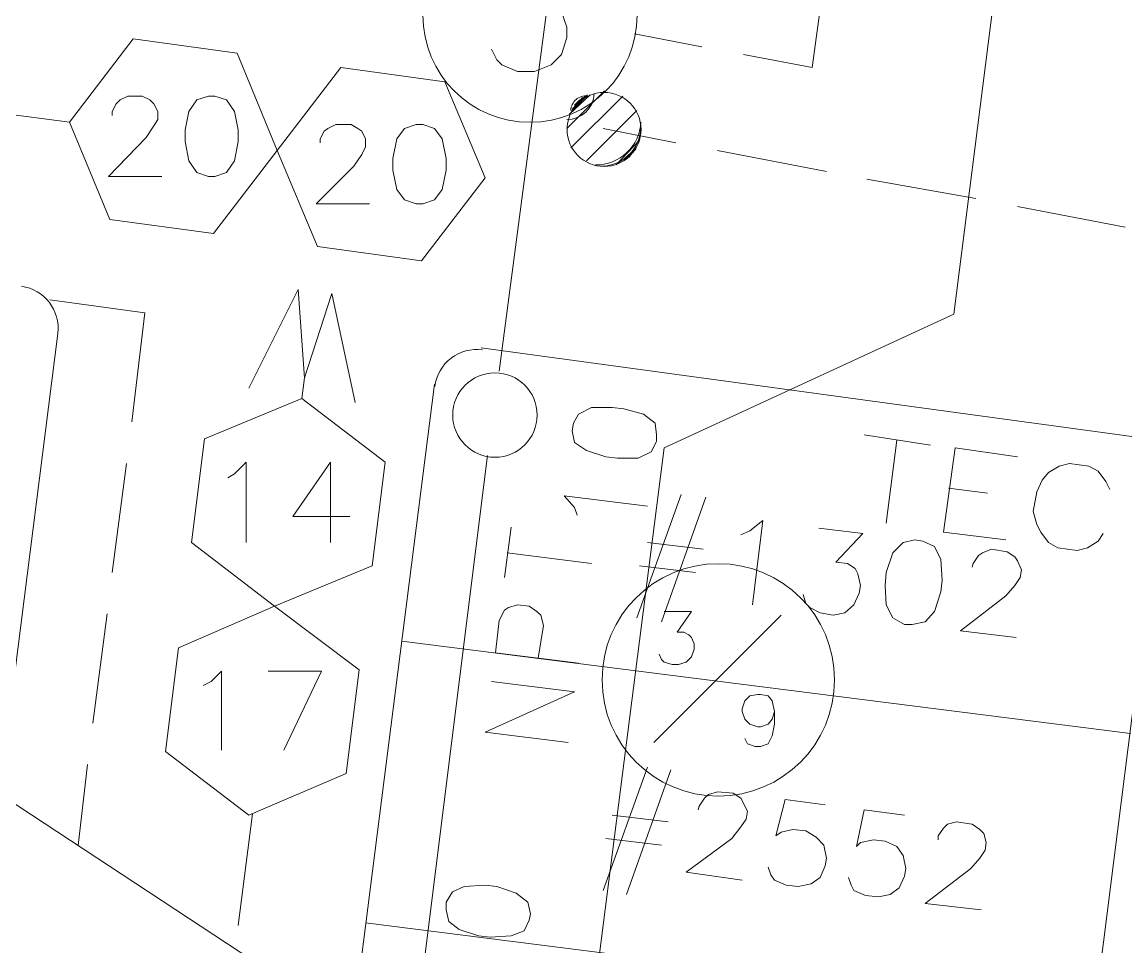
# Model space of a CAD drawing. Header units: millimetres. Extents: x 0.09 to 0.957, y 0.015 to 0.727.
# Drawn here: x 0.3169 to 0.4067, y 0.0576 to 0.1328 of the extents above; entities that cross this region are included whole.
import ezdxf

# ---------------------------------------------------------------- set-up
doc = ezdxf.new("R2010")
doc.units = ezdxf.units.MM
for name, color, linetype in [('PDF_0', 7, 'Continuous'), ('PDF_s48$Actives-PowerSupply', 1, 'Continuous'), ('PDF_s48$HCOUNT', 1, 'Continuous'), ('PDF_s48$NAME-ROAD', 7, 'Continuous'), ('PDF_s48$Passives-Splt2way', 7, 'Continuous'), ('PDF_s48$Passives-TapOffs', 7, 'Continuous'), ('PDF_s48$POLE', 7, 'Continuous'), ('PDF_s48$STRAND', 7, 'Continuous'), ('PDF_s48$Symbols-Terminator', 7, 'Continuous')]:
    doc.layers.add(name, color=color, linetype=linetype)
for name, color, linetype, true_color in [('PDF_s48$Cable-565', 23, 'Continuous', 0xdd8a6e), ('PDF_s48$LOTS', 254, 'Continuous', 0xdcdcdc), ('PDF_s48$ROAD', 8, 'Continuous', 0x808080), ('PDF_s48$SDU', 157, 'Continuous', 0x396472)]:
    doc.layers.add(name, color=color, linetype=linetype, true_color=true_color)

msp = doc.modelspace()

# ---------------------------------------------------------------- linework, layer by layer
at = {"layer": 'PDF_0', "lineweight": 9}
msp.add_lwpolyline([(0.6410381054687441, 0.1588807128906235), (0.5803205761718697, 0.1354384667968738), (0.551704140624995, 0.1643716894531235), (0.53744872070312, 0.226039580078123), (0.4627925585937457, 0.2089330761718731), (0.4511770312499959, 0.1237173437499989), (0.4172808105468712, 0.0948897167968741), (0.4107338769531213, 0.0434646093749996), (0.3420966699218719, 0.0522290527343745), (0.3133746386718721, 0.0711306835937493), (0.1972193652343732, 0.0858084863281242), (0.1776841601562483, 0.0687019824218744), (0.0976426171874991, 0.0795783398437493), (0.105773486328124, 0.1425133789062487), (0.1343899218749988, 0.1732417285156234), (0.1443159179687486, 0.2468419335937477), (0.106195869140624, 0.2518049316406227), (0.1151715039062489, 0.3194917773437471), (0.1246751171874989, 0.3916136425781214)], dxfattribs=at)
at = {"layer": 'PDF_s48$Actives-PowerSupply', "lineweight": 9}
msp.add_lwpolyline([(0.2652229980468725, 0.1745088769531234), (0.3986959667968713, 0.1564520117187486), (0.3926770117187464, 0.109039541015624), (0.3691291699218716, 0.0981631835937491), (0.3629256134726996, 0.0495686580752345)], dxfattribs=at)
at = {"layer": 'PDF_s48$Cable-565', "lineweight": 13}
for points in [[(0.3755705078124966, 0.1301586816406238), (0.3811670800781215, 0.1291027246093738), (0.3825398242187465, 0.1392399121093737)], [(0.3721914453124966, 0.1307922558593738), (0.3667004687499966, 0.1318482128906238)], [(0.320766337890622, 0.1246677050781239), (0.3149585742187471, 0.1254068749999988)], [(0.3700795312499966, 0.1229781738281238), (0.3641661718749967, 0.1241397265624988)], [(0.3823286328124964, 0.1206550683593739), (0.3734585937499966, 0.1223445996093738)], [(0.3944721386718713, 0.1184375585937489), (0.3856020996093715, 0.1200214941406239)], [(0.4066156445312463, 0.1161144531249989), (0.3978512011718713, 0.1178039843749989)], [(0.325834931640622, 0.1002750976562491), (0.326890888671872, 0.109145136718749), (0.3191824023437471, 0.110201093749999)], [(0.324250996093747, 0.0880259960937492), (0.325412548828122, 0.0968960351562491)], [(0.322667060546872, 0.0757768945312493), (0.323828613281247, 0.0846469335937492)], [(0.3214603602706219, 0.0658095653357485), (0.3222446777343721, 0.0723978320312494)], [(0.3344937792968719, 0.0593039648437495), (0.3356553320312469, 0.0683851953124994)]]:
    msp.add_lwpolyline(points, dxfattribs=at)
at = {"layer": 'PDF_s48$HCOUNT', "lineweight": 9}
for points in [[(0.3786327832031215, 0.0845413378906243), (0.3682844042968716, 0.0741929589843743)], [(0.3691291699218716, 0.0848581249999993), (0.3713466796874965, 0.0848581249999993), (0.3701851269531216, 0.0831685937499992), (0.3707131054687466, 0.0831685937499992), (0.3711354882812466, 0.0829574023437493), (0.3713466796874965, 0.0827462109374993), (0.3715578710937466, 0.0822182324218742), (0.3715578710937466, 0.0817958496093743), (0.3713466796874965, 0.0811622753906243), (0.3709242968749966, 0.0807398925781243), (0.3702907226562466, 0.0805287011718743), (0.3697627441406216, 0.0805287011718743), (0.3691291699218716, 0.0807398925781243), (0.3689179785156216, 0.0809510839843743), (0.3687067871093716, 0.0813734667968743)], [(0.3781048046874965, 0.0767272558593744), (0.3781048046874965, 0.0756712988281243), (0.3778936132812465, 0.0747209374999993), (0.3775768261718715, 0.0740873632812493), (0.3769432519531215, 0.0738761718749993), (0.3765208691406215, 0.0738761718749993), (0.3758872949218715, 0.0740873632812493), (0.3756761035156215, 0.0745097460937493)]]:
    msp.add_lwpolyline(points, dxfattribs=at)
msp.add_lwpolyline([(0.3778936132812465, 0.0760936816406243), (0.3775768261718715, 0.0756712988281243), (0.3769432519531215, 0.0754601074218743), (0.3767320605468715, 0.0754601074218743), (0.3760984863281215, 0.0756712988281243), (0.3756761035156215, 0.0760936816406243), (0.3754649121093716, 0.0767272558593744), (0.3754649121093716, 0.0769384472656243), (0.3756761035156215, 0.0775720214843743), (0.3760984863281215, 0.0779944042968743), (0.3767320605468715, 0.0780999999999993), (0.3769432519531215, 0.0780999999999993), (0.3775768261718715, 0.0779944042968743), (0.3778936132812465, 0.0775720214843743), (0.3781048046874965, 0.0767272558593744)], close=True, dxfattribs=at)
msp.add_circle((0.3735248198618711, 0.0792879790415615), 0.0094508149037503, dxfattribs=at)
at = {"layer": 'PDF_s48$LOTS', "lineweight": 0}
for points in [[(0.4031344729435921, 0.0444329470524726), (0.4099947070312463, 0.0986911621093741)], [(0.3477988378906218, 0.0824294238281242), (0.4070380273437463, 0.0749321289062493)], [(0.3448421582031218, 0.0595151562499995), (0.4040813476562463, 0.0520178613281245)]]:
    msp.add_lwpolyline(points, dxfattribs=at)
at = {"layer": 'PDF_s48$NAME-ROAD', "lineweight": 9}
for points in [[(0.3907762890624964, 0.0983743749999992), (0.3853909082031215, 0.0992191406249991)], [(0.3871860351562464, 0.0920386328124991), (0.3880308007812464, 0.0987967578124991)], [(0.3969008398437464, 0.0906658886718742), (0.3918322460937464, 0.0912994628906242), (0.3927826074218714, 0.0981631835937491), (0.3978512011718713, 0.0974240136718742)], [(0.4048205175781213, 0.0911938671874991), (0.4043981347656213, 0.0905602929687491), (0.4035533691406214, 0.0900323144531242), (0.4027086035156213, 0.0898211230468742), (0.4011246679687463, 0.0900323144531242), (0.4003854980468713, 0.0904546972656242), (0.3997519238281213, 0.0912994628906242), (0.3994351367187463, 0.0919330371093742), (0.3991183496093713, 0.0929889941406241), (0.3994351367187463, 0.0945729296874991), (0.3998575195312463, 0.0955232910156241), (0.4003854980468713, 0.0961568652343742), (0.4012302636718714, 0.0966848437499991), (0.4020750292968713, 0.0968960351562491), (0.4036589648437463, 0.0966848437499991), (0.4043981347656213, 0.0962624609374991), (0.4050317089843713, 0.0954176953124991), (0.4053484960937463, 0.0947841210937491)], [(0.3954224999999964, 0.0944673339843741), (0.3922546289062464, 0.0948897167968741)]]:
    msp.add_lwpolyline(points, dxfattribs=at)
at = {"layer": 'PDF_s48$Passives-Splt2way', "lineweight": 9}
for points in [[(0.3559297070312467, 0.1380783593749987), (0.3607871093749967, 0.1380783593749987), (0.3581472167968717, 0.1345937011718737), (0.3594143652343717, 0.1345937011718737), (0.3603647265624967, 0.1341713183593738), (0.3607871093749967, 0.1336433398437488), (0.3612094921874966, 0.1323761914062488), (0.3612094921874966, 0.1315314257812488), (0.3607871093749967, 0.1301586816406238), (0.3599423437499967, 0.1293139160156238), (0.3585695996093717, 0.1287859374999988), (0.3571968554687467, 0.1287859374999988), (0.3559297070312467, 0.1293139160156238), (0.3555073242187467, 0.1297362988281238), (0.3550849414062467, 0.1305810644531238)], [(0.3626878320312467, 0.1266740234374988), (0.3616318749999967, 0.1257236621093738)], [(0.3624766406249967, 0.1266740234374988), (0.3617374707031216, 0.1258292578124989)], [(0.3623710449218716, 0.1264628320312489), (0.3618430664062467, 0.1260404492187488), (0.3622654492187467, 0.1264628320312489), (0.3619486621093717, 0.1261460449218739), (0.3621598535156217, 0.1263572363281238)], [(0.3671228515624966, 0.1231893652343738), (0.3652221289062466, 0.1211830468749989)], [(0.3658557031249967, 0.1216054296874989), (0.3667004687499966, 0.1224501953124989), (0.3658557031249967, 0.1216054296874989), (0.3668060644531216, 0.1224501953124989), (0.3658557031249967, 0.1214998339843739), (0.3668060644531216, 0.1225557910156239)], [(0.3659612988281216, 0.1216054296874989), (0.3667004687499966, 0.1223445996093738), (0.3659612988281216, 0.1216054296874989), (0.3667004687499966, 0.1224501953124989)], [(0.3667004687499966, 0.1223445996093738), (0.3659612988281216, 0.1217110253906238)], [(0.3661724902343717, 0.1218166210937489), (0.3664892773437466, 0.1221334082031239), (0.3662780859374966, 0.1218166210937489)]]:
    msp.add_lwpolyline(points, dxfattribs=at)
for points in [[(0.3612094921874966, 0.1241397265624988), (0.3642717675781216, 0.1272020019531238)], [(0.3614206835937467, 0.1253012792968738), (0.3631102148437467, 0.1268852148437488)], [(0.3615262792968717, 0.1254068749999988), (0.3628990234374966, 0.1268852148437488)], [(0.3615262792968717, 0.1225557910156239), (0.3657501074218716, 0.1267796191406239)], [(0.3616318749999967, 0.1256180664062488), (0.3626878320312467, 0.1267796191406239)], [(0.3627934277343717, 0.1214998339843739), (0.3669116601562466, 0.1256180664062488)]]:
    msp.add_lwpolyline(points, close=True, dxfattribs=at)
for centre, radius in [((0.3582127988167274, 0.1333551816292295), 0.0087116445426442), ((0.3642319952548457, 0.1240623834384418), 0.0030094769131198)]:
    msp.add_circle(centre, radius, dxfattribs=at)
for centre, radius, start, end in [((0.3612622900390535, 0.1270436083984406), 0.0021653556945774, 268.6028189728548, 358.6028189725926), ((0.3627487526292231, 0.1255652685546665), 0.0012236129541003, 82.945748267668, 177.5269683510259), ((0.3635853955078132, 0.1248292985025985), 0.0036466338649366, 269.1704130783069, 357.4602182859053), ((0.3640077783202983, 0.1242981201171984), 0.0032211016855273, 269.0608090544608, 359.0608090540532)]:
    msp.add_arc(centre, radius, start, end, dxfattribs=at)
at = {"layer": 'PDF_s48$Passives-TapOffs', "lineweight": 9}
for points in [[(0.324039804687497, 0.1167480273437489), (0.320766337890622, 0.1246677050781239), (0.325940527343747, 0.1314258300781238), (0.334388183593747, 0.1302642773437488), (0.3376616503906219, 0.1223445996093738), (0.3324874609374969, 0.115586474609374)], [(0.3409351171874968, 0.1145305175781239), (0.3376616503906219, 0.1223445996093738), (0.3428358398437468, 0.1291027246093738), (0.3512834960937468, 0.1279411718749989), (0.3545569628906217, 0.1201270898437489), (0.3493827734374968, 0.1133689648437489)], [(0.332065078124997, 0.1267796191406239), (0.3325930566406219, 0.1267796191406239), (0.3335434179687469, 0.1264628320312489), (0.3341769921874969, 0.1255124707031239), (0.3344937792968719, 0.1240341308593739), (0.3344937792968719, 0.1230837695312489), (0.3341769921874969, 0.1214998339843739), (0.3335434179687469, 0.1205494726562489), (0.3325930566406219, 0.1202326855468739), (0.332065078124997, 0.1202326855468739), (0.3311147167968719, 0.1205494726562489), (0.330481142578122, 0.1214998339843739), (0.330164355468747, 0.1230837695312489), (0.330164355468747, 0.1240341308593739), (0.330481142578122, 0.1255124707031239), (0.3311147167968719, 0.1264628320312489)], [(0.3489603906249968, 0.1244565136718738), (0.3494883691406217, 0.1244565136718738), (0.3504387304687468, 0.1241397265624988), (0.3510723046874968, 0.1232949609374988), (0.3513890917968718, 0.1217110253906238), (0.3513890917968718, 0.1207606640624989), (0.3510723046874968, 0.1191767285156239), (0.3504387304687468, 0.1183319628906239), (0.3494883691406217, 0.1180151757812489), (0.3489603906249968, 0.1180151757812489), (0.3480100292968718, 0.1183319628906239), (0.3473764550781218, 0.1191767285156239), (0.3470596679687468, 0.1207606640624989), (0.3470596679687468, 0.1217110253906238), (0.3473764550781218, 0.1232949609374988), (0.3480100292968718, 0.1241397265624988)], [(0.3453701367187469, 0.0885539746093742), (0.3374504589843719, 0.0852805078124992), (0.330692333984372, 0.0904546972656242), (0.3317482910156219, 0.0989023535156241), (0.3396679687499969, 0.102175820312499), (0.3464260937499968, 0.0970016308593741)], [(0.3432582226562468, 0.0716586621093743), (0.3353385449218719, 0.0682795996093744), (0.328580419921872, 0.0734537890624993), (0.329636376953122, 0.0819014453124992), (0.3374504589843719, 0.0852805078124992), (0.3443141796874968, 0.0801063183593743)]]:
    msp.add_lwpolyline(points, close=True, dxfattribs=at)
for points in [[(0.324250996093747, 0.1251956835937489), (0.324250996093747, 0.1255124707031239), (0.324567783203122, 0.1261460449218739), (0.324884570312497, 0.1264628320312489), (0.325518144531247, 0.1267796191406239), (0.326679697265622, 0.1267796191406239), (0.327313271484372, 0.1264628320312489), (0.327630058593747, 0.1261460449218739), (0.327946845703122, 0.1255124707031239), (0.327946845703122, 0.1248788964843739), (0.327630058593747, 0.1243509179687489), (0.326996484374997, 0.1234005566406239), (0.323934208984372, 0.1202326855468739), (0.328263632812497, 0.1202326855468739)], [(0.3411463085937468, 0.1229781738281238), (0.3411463085937468, 0.1232949609374988), (0.3414630957031218, 0.1239285351562489), (0.3417798828124968, 0.1241397265624988), (0.3424134570312469, 0.1244565136718738), (0.3436806054687469, 0.1244565136718738), (0.3442085839843718, 0.1241397265624988), (0.3445253710937468, 0.1239285351562489), (0.3448421582031218, 0.1232949609374988), (0.3448421582031218, 0.1226613867187488), (0.3445253710937468, 0.1220278124999988), (0.3438917968749968, 0.1210774511718738), (0.3408295214843719, 0.1180151757812489), (0.3451589453124968, 0.1180151757812489)], [(0.3336490136718719, 0.0957344824218741), (0.3341769921874969, 0.0960512695312491), (0.3351273535156219, 0.0970016308593741), (0.3351273535156219, 0.0904546972656242)], [(0.3435750097656218, 0.0925666113281242), (0.3389287988281219, 0.0925666113281242), (0.3419910742187469, 0.0970016308593741), (0.3419910742187469, 0.0904546972656242)], [(0.3316426953124969, 0.0788391699218742), (0.3322762695312469, 0.0791559570312492), (0.3331210351562469, 0.0800007226562493), (0.3331210351562469, 0.0735593847656243)], [(0.3369224804687469, 0.0800007226562493), (0.3412519042968718, 0.0800007226562493), (0.3381896289062469, 0.0735593847656243)]]:
    msp.add_lwpolyline(points, dxfattribs=at)
at = {"layer": 'PDF_s48$POLE', "lineweight": 0}
for points in [[(0.3566688769531217, 0.0917218457031242), (0.3561408984374967, 0.0876036132812492)], [(0.3632158105468716, 0.0887651660156243), (0.3563520898437467, 0.0896099316406242)], [(0.3621598535156217, 0.0806342968749993), (0.3554017285156217, 0.0814790624999993), (0.3557185156249967, 0.0841189550781243), (0.3561408984374967, 0.0849637207031242), (0.3564576855468717, 0.0851749121093742), (0.3571968554687467, 0.0853861035156243), (0.3581472167968717, 0.0852805078124992), (0.3587807910156217, 0.0848581249999993), (0.3590975781249967, 0.0845413378906243), (0.3593087695312467, 0.0836965722656242), (0.3588863867187467, 0.0810566796874993)], [(0.3613150878906217, 0.0741929589843743), (0.3545569628906217, 0.0750377246093743), (0.3618430664062467, 0.0783111914062493), (0.3550849414062467, 0.0791559570312492)]]:
    msp.add_lwpolyline(points, dxfattribs=at)
msp.add_circle((0.3553616070742299, 0.1008304142275479), 0.0034320505550781, dxfattribs=at)
at = {"layer": 'PDF_s48$ROAD', "lineweight": 0}
for points in [[(0.315052290161032, 0.0700266408858095), (0.319815976562497, 0.107455605468749, 0.411632358688638), (0.3168563910165988, 0.1113063232735354)], [(0.4201050633072176, 0.097291651387449, 0.00352636343356), (0.4177031933593712, 0.0976352050781241), (0.3542401757812467, 0.106294052734374)]]:
    msp.add_lwpolyline(points, format="xyb", dxfattribs=at)
msp.add_lwpolyline([(0.3439078903285976, 0.0519977130562569), (0.3504387304687468, 0.1033373730468741)], dxfattribs=at)
msp.add_arc((0.3538832121605272, 0.1027311927940818), 0.0034318587138184, 82.27659148008283, 172.7819454103643, dxfattribs=at)
at = {"layer": 'PDF_s48$SDU', "lineweight": 0}
for points in [[(0.3669116601562466, 0.0843301464843742), (0.3705019140624966, 0.0943617382812492)], [(0.3689179785156216, 0.0840133593749992), (0.3725082324218716, 0.0941505468749991)], [(0.3753593164062465, 0.0910882714843742), (0.3760984863281215, 0.0914050585937492), (0.3771544433593715, 0.0922498242187492), (0.3763096777343715, 0.0853861035156243)], [(0.3816950585937465, 0.0916162499999992), (0.3852853124999965, 0.0911938671874991), (0.3830678027343715, 0.0888707617187492), (0.3840181640624964, 0.0887651660156243), (0.3846517382812464, 0.0883427832031242), (0.3848629296874964, 0.0879204003906242), (0.3850741210937465, 0.0869700390624992), (0.3849685253906214, 0.0863364648437493), (0.3845461425781215, 0.0853861035156243), (0.3838069726562465, 0.0847525292968743), (0.3828566113281215, 0.0845413378906243), (0.3818006542968715, 0.0847525292968743), (0.3809558886718714, 0.0851749121093742), (0.3806391015624965, 0.0854916992187492), (0.3804279101562465, 0.0862308691406242)], [(0.3722970410156216, 0.0899267187499992), (0.3677564257812466, 0.0904546972656242)], [(0.3941553515624964, 0.0884483789062493), (0.3942609472656214, 0.0887651660156243), (0.3946833300781213, 0.0893987402343742), (0.3950001171874964, 0.0896099316406242), (0.3957392871093713, 0.0899267187499992), (0.3970064355468714, 0.0897155273437492), (0.3976400097656214, 0.0892931445312492), (0.3978512011718713, 0.0889763574218742), (0.3981679882812463, 0.0882371874999992), (0.3980623925781213, 0.0876036132812492), (0.3976400097656214, 0.0869700390624992), (0.3969008398437464, 0.0861252734374992), (0.3932049902343714, 0.0832741894531243), (0.3977456054687463, 0.0827462109374993)], [(0.3716634667968716, 0.0880259960937492), (0.3671228515624966, 0.0885539746093742)], [(0.3641661718749967, 0.0621550488281244), (0.3677564257812466, 0.0721866406249994)], [(0.3660668945312466, 0.0618382617187494), (0.3696571484374966, 0.0719754492187493)], [(0.3718746582031216, 0.0687019824218744), (0.3719802539062465, 0.0690187695312494), (0.3724026367187466, 0.0696523437499994), (0.3727194238281215, 0.0699691308593744), (0.3734585937499966, 0.0701803222656243), (0.3747257421874965, 0.0700747265624994), (0.3753593164062465, 0.0696523437499994), (0.3758872949218715, 0.0685963867187494), (0.3757816992187466, 0.0679628124999994), (0.3753593164062465, 0.0673292382812494), (0.3746201464843715, 0.0663788769531244), (0.3709242968749966, 0.0636333886718744), (0.3754649121093716, 0.0629998144531244)], [(0.3775768261718715, 0.0640557714843744), (0.3777880175781215, 0.0634221972656244), (0.3781048046874965, 0.0629998144531244), (0.3790551660156215, 0.0625774316406245), (0.3800055273437465, 0.0624718359374994), (0.3810614843749965, 0.0626830273437494), (0.3818006542968715, 0.0632110058593745), (0.3822230371093715, 0.0641613671874994), (0.3823286328124964, 0.0647949414062494), (0.3821174414062465, 0.0658508984374994), (0.3814838671874965, 0.0664844726562494), (0.3806391015624965, 0.0670124511718744), (0.3795831445312465, 0.0671180468749993), (0.3786327832031215, 0.0669068554687494), (0.3782104003906215, 0.0665900683593744), (0.3789495703124965, 0.0695467480468743), (0.3822230371093715, 0.0691243652343744)], [(0.3694459570312466, 0.0677516210937493), (0.3649053417968716, 0.0682795996093744)], [(0.3841237597656215, 0.0632110058593745), (0.3843349511718714, 0.0625774316406245), (0.3845461425781215, 0.0621550488281244), (0.3854965039062464, 0.0617326660156245), (0.3865524609374964, 0.0616270703124995), (0.3875028222656214, 0.0618382617187494), (0.3882419921874964, 0.0623662402343744), (0.3886643749999964, 0.0633166015624994), (0.3887699707031214, 0.0639501757812494), (0.3885587792968714, 0.0650061328124995), (0.3880308007812464, 0.0657453027343744), (0.3870804394531214, 0.0661676855468744), (0.3861300781249964, 0.0662732812499994), (0.3850741210937465, 0.0660620898437494), (0.3847573339843714, 0.0657453027343744), (0.3853909082031215, 0.0687019824218744), (0.3886643749999964, 0.0682795996093744)], [(0.3914098632812464, 0.0662732812499994), (0.3914098632812464, 0.0665900683593744), (0.3918322460937464, 0.0672236425781244), (0.3921490332031214, 0.0675404296874994), (0.3928882031249964, 0.0677516210937493), (0.3941553515624964, 0.0675404296874994), (0.3947889257812464, 0.0671180468749993), (0.3951057128906213, 0.0668012597656244), (0.3953169042968714, 0.0660620898437494), (0.3952113085937464, 0.0654285156249994), (0.3947889257812464, 0.0647949414062494), (0.3940497558593714, 0.0639501757812494), (0.3903539062499964, 0.0610990917968745), (0.3948945214843714, 0.0605711132812494)], [(0.3689179785156216, 0.0658508984374994), (0.3643773632812466, 0.0663788769531244)]]:
    msp.add_lwpolyline(points, dxfattribs=at)
msp.add_lwpolyline([(0.3895091406249964, 0.0906658886718742), (0.3901427148437464, 0.0905602929687491), (0.3910930761718714, 0.0901379101562492), (0.3916210546874964, 0.0890819531249992), (0.3917266503906214, 0.0873924218749992), (0.3916210546874964, 0.0864420605468742), (0.3910930761718714, 0.0848581249999993), (0.3903539062499964, 0.0840133593749992), (0.3892979492187464, 0.0838021679687492), (0.3886643749999964, 0.0838021679687492), (0.3877140136718714, 0.0843301464843742), (0.3871860351562464, 0.0853861035156243), (0.3870804394531214, 0.0869700390624992), (0.3871860351562464, 0.0880259960937492), (0.3877140136718714, 0.0896099316406242), (0.3885587792968714, 0.0904546972656242)], close=True, dxfattribs=at)
at = {"layer": 'PDF_s48$STRAND', "color": 254, "lineweight": 0, "true_color": 0xdcdcdc}
for points in [[(0.3605759179687467, 0.1414574218749987), (0.3557185156249967, 0.104393330078124)], [(0.3547681542968717, 0.0975296093749991), (0.3489843217648445, 0.0513493215020945)]]:
    msp.add_lwpolyline(points, dxfattribs=at)
at = {"layer": 'PDF_s48$STRAND', "lineweight": 0}
for points in [[(0.3616318749999967, 0.0995359277343741), (0.3617374707031216, 0.1001695019531241), (0.3621598535156217, 0.1009086718749991), (0.3632158105468716, 0.1014366503906241), (0.3649053417968716, 0.1014366503906241), (0.3658557031249967, 0.101331054687499), (0.3674396386718716, 0.1009086718749991), (0.3683899999999966, 0.1001695019531241), (0.3684955957031216, 0.0992191406249991), (0.3684955957031216, 0.0986911621093741), (0.3680732128906216, 0.0978463964843741), (0.3670172558593716, 0.0973184179687491), (0.3653277246093716, 0.0973184179687491), (0.3643773632812466, 0.0974240136718742), (0.3627934277343717, 0.0979519921874991), (0.3618430664062467, 0.0985855664062491)], [(0.3513890917968718, 0.0605711132812494), (0.3513890917968718, 0.0612046874999994), (0.3519170703124967, 0.0620494531249994), (0.3528674316406217, 0.0624718359374994), (0.3545569628906217, 0.0625774316406245), (0.3555073242187467, 0.0624718359374994), (0.3570912597656217, 0.0619438574218745), (0.3580416210937467, 0.0612046874999994), (0.3582528124999967, 0.0602543261718744), (0.3581472167968717, 0.0597263476562494), (0.3577248339843717, 0.0588815820312495), (0.3566688769531217, 0.0584591992187494), (0.3549793457031217, 0.0583536035156245), (0.3540289843749967, 0.0584591992187494), (0.3524450488281218, 0.0589871777343745), (0.3516002832031217, 0.0596207519531245)]]:
    msp.add_lwpolyline(points, close=True, dxfattribs=at)
msp.add_lwpolyline([(0.3620542578124967, 0.0926722070312492), (0.3618430664062467, 0.0933057812499991), (0.3609983007812467, 0.0942561425781241), (0.3677564257812466, 0.0934113769531242)], dxfattribs=at)
at = {"layer": 'PDF_s48$Symbols-Terminator', "lineweight": 9}
for points in [[(0.3353385449218719, 0.1030205859374991), (0.3393511816406219, 0.111045859374999), (0.3398791601562468, 0.1038653515624991)], [(0.3396679687499969, 0.102175820312499), (0.3398791601562468, 0.1038653515624991), (0.3420966699218719, 0.110729072265624), (0.3439973925781218, 0.1018590332031241)]]:
    msp.add_lwpolyline(points, dxfattribs=at)

doc.saveas('drawing.dxf')
